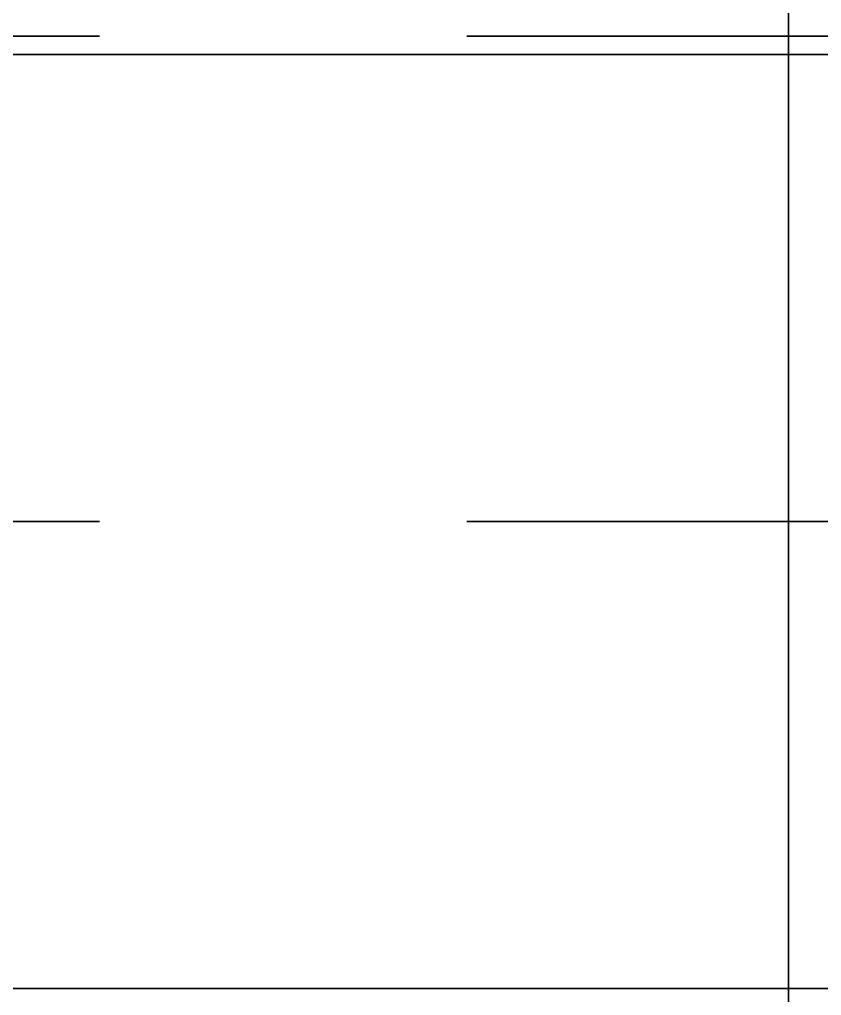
# Model space of a CAD drawing. Header units: millimetres. Extents: x 0 to 2382, y 0 to 420.
# Drawn here: x 126.183 to 128.365, y 108.711 to 111.366 of the extents above; entities that cross this region are included whole.
import ezdxf

# ---------------------------------------------------------------- set-up
doc = ezdxf.new("R2010")
doc.units = ezdxf.units.MM
doc.linetypes.add('IRAM-E-TRAZOS', pattern=[5, 4, -1])
doc.linetypes.add('IRAM-F-TRAZO-PUNTO', pattern=[20, 15, -2, 1, -2])
doc.layers.add('02-OCULTA', color=4, linetype='IRAM-E-TRAZOS', lineweight=35)
doc.layers.add('03-EJE', color=1, linetype='IRAM-F-TRAZO-PUNTO', lineweight=18)

msp = doc.modelspace()

# ---------------------------------------------------------------- linework, layer by layer
at = {"layer": '02-OCULTA'}
for p, q in [((131.4, 111.32), (125.4, 111.32)), ((125, 111.27), (188, 111.27)), ((131.4, 110), (125.4, 110)), ((125, 108.73), (188, 108.73))]:
    msp.add_line(p, q, dxfattribs=at)
for points in [[(128.275, 108.651), (128.275, 108.722), (128.275, 108.793), (128.275, 108.864), (128.275, 108.935), (128.275, 109.006), (128.275, 109.077), (128.275, 109.148), (128.275, 109.219), (128.275, 109.29), (128.275, 109.361), (128.275, 109.432), (128.275, 109.503), (128.275, 109.574), (128.275, 109.645), (128.275, 109.716), (128.275, 109.787), (128.275, 109.858), (128.275, 109.929), (128.275, 110), (128.275, 110.071), (128.275, 110.142), (128.275, 110.213), (128.275, 110.284), (128.275, 110.355), (128.275, 110.426), (128.275, 110.497), (128.275, 110.568), (128.275, 110.639), (128.275, 110.71), (128.275, 110.781), (128.275, 110.852), (128.275, 110.923), (128.275, 110.994), (128.275, 111.065), (128.275, 111.136), (128.275, 111.207), (128.275, 111.278), (128.275, 111.349), (128.275, 111.42)], [(128.275, 108.6912), (128.275, 108.7415), (128.275, 108.7919), (128.275, 108.8422), (128.275, 108.8925), (128.275, 108.9429), (128.275, 108.9932), (128.275, 109.0436), (128.275, 109.0939), (128.275, 109.1442), (128.275, 109.1946), (128.275, 109.2449), (128.275, 109.2953), (128.275, 109.3456), (128.275, 109.3959), (128.275, 109.4463), (128.275, 109.4966), (128.275, 109.5469), (128.275, 109.5973), (128.275, 109.6476), (128.275, 109.698), (128.275, 109.7483), (128.275, 109.7986), (128.275, 109.849), (128.275, 109.8993), (128.275, 109.9497), (128.275, 110), (128.275, 110.0503), (128.275, 110.1007), (128.275, 110.151), (128.275, 110.2014), (128.275, 110.2517), (128.275, 110.302), (128.275, 110.3524), (128.275, 110.4027), (128.275, 110.4531), (128.275, 110.5034), (128.275, 110.5537), (128.275, 110.6041), (128.275, 110.6544), (128.275, 110.7047), (128.275, 110.7551), (128.275, 110.8054), (128.275, 110.8558), (128.275, 110.9061), (128.275, 110.9564), (128.275, 111.0068), (128.275, 111.0571), (128.275, 111.1075), (128.275, 111.1578), (128.275, 111.2081), (128.275, 111.2585), (128.275, 111.3088), (128.275, 111.3592), (128.275, 111.4095)], [(128.275, 111.4095), (128.275, 111.3592), (128.275, 111.3088), (128.275, 111.2585), (128.275, 111.2081), (128.275, 111.1578), (128.275, 111.1075), (128.275, 111.0571), (128.275, 111.0068), (128.275, 110.9564), (128.275, 110.9061), (128.275, 110.8558), (128.275, 110.8054), (128.275, 110.7551), (128.275, 110.7047), (128.275, 110.6544), (128.275, 110.6041), (128.275, 110.5537), (128.275, 110.5034), (128.275, 110.4531), (128.275, 110.4027), (128.275, 110.3524), (128.275, 110.302), (128.275, 110.2517), (128.275, 110.2014), (128.275, 110.151), (128.275, 110.1007), (128.275, 110.0503), (128.275, 110)], [(128.275, 111.4), (128.275, 111.35), (128.275, 111.3), (128.275, 111.25), (128.275, 111.2), (128.275, 111.15), (128.275, 111.1), (128.275, 111.05), (128.275, 111), (128.275, 110.95), (128.275, 110.9), (128.275, 110.85), (128.275, 110.8), (128.275, 110.75), (128.275, 110.7), (128.275, 110.65), (128.275, 110.6), (128.275, 110.55), (128.275, 110.5), (128.275, 110.45), (128.275, 110.4), (128.275, 110.35), (128.275, 110.3), (128.275, 110.25), (128.275, 110.2), (128.275, 110.15), (128.275, 110.1), (128.275, 110.05), (128.275, 110)], [(128.275, 110), (128.275, 109.9497), (128.275, 109.8993), (128.275, 109.849), (128.275, 109.7986), (128.275, 109.7483), (128.275, 109.698), (128.275, 109.6476), (128.275, 109.5973), (128.275, 109.5469), (128.275, 109.4966), (128.275, 109.4463), (128.275, 109.3959), (128.275, 109.3456), (128.275, 109.2953), (128.275, 109.2449), (128.275, 109.1946), (128.275, 109.1442), (128.275, 109.0939), (128.275, 109.0436), (128.275, 108.9932), (128.275, 108.9429), (128.275, 108.8925), (128.275, 108.8422), (128.275, 108.7919), (128.275, 108.7415), (128.275, 108.6912)], [(128.275, 110), (128.275, 109.95), (128.275, 109.9), (128.275, 109.85), (128.275, 109.8), (128.275, 109.75), (128.275, 109.7), (128.275, 109.65), (128.275, 109.6), (128.275, 109.55), (128.275, 109.5), (128.275, 109.45), (128.275, 109.4), (128.275, 109.35), (128.275, 109.3), (128.275, 109.25), (128.275, 109.2), (128.275, 109.15), (128.275, 109.1), (128.275, 109.05), (128.275, 109), (128.275, 108.95), (128.275, 108.9), (128.275, 108.85), (128.275, 108.8), (128.275, 108.75), (128.275, 108.7)]]:
    msp.add_lwpolyline(points, dxfattribs=at)
at = {"layer": '03-EJE'}
msp.add_line((128.1, 110), (184.9, 110), dxfattribs=at)

doc.saveas('drawing.dxf')
